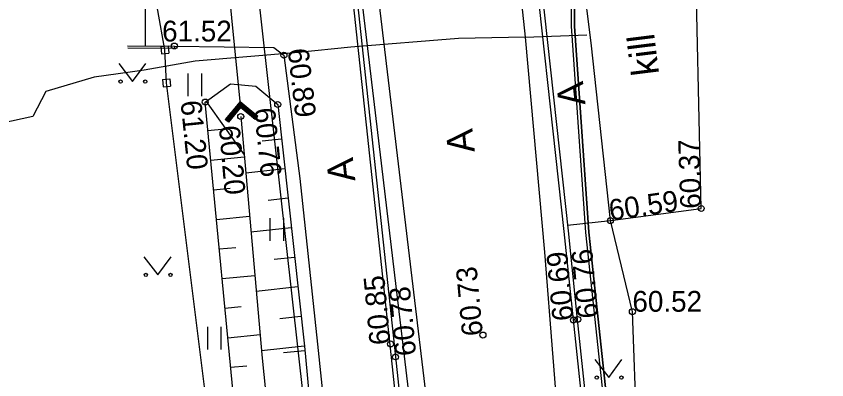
# Model space of a CAD drawing. Extents: x 641061 to 641498, y 6454023 to 6455094.
# Drawn here: x 641292.01 to 641319.27, y 6454554.03 to 6454566.26 of the extents above; entities that cross this region are included whole.
import ezdxf

# ---------------------------------------------------------------- set-up
doc = ezdxf.new("R2010")
doc.units = 0
for name, color, linetype in [('AED', 7, 'Continuous'), ('HALJASTUS', 7, 'Continuous'), ('KORGUS-EH2000', 7, 'Continuous'), ('KPKAABEL', 7, 'Continuous'), ('KTRASS', 7, 'Continuous'), ('MPKAABEL', 7, 'Continuous'), ('MPOHULIIN', 7, 'Continuous'), ('RELJEEF', 7, 'Continuous'), ('SITRASS', 7, 'Continuous'), ('TEE', 7, 'Continuous'), ('TRUUP', 7, 'Continuous'), ('VTRASS', 7, 'Continuous')]:
    doc.layers.add(name, color=color, linetype=linetype)

msp = doc.modelspace()

# ---------------------------------------------------------------- linework, layer by layer
at = {"layer": 'AED'}
for p, q in [((641296.871, 6454565.241), (641297.12, 6454565.266)), ((641296.871, 6454565.241), (641296.896, 6454564.992)), ((641297.12, 6454565.266), (641297.145, 6454565.017)), ((641296.896, 6454564.992), (641297.145, 6454565.017)), ((641296.93, 6454564.137), (641297.179, 6454564.158)), ((641297.179, 6454564.158), (641297.2, 6454563.909)), ((641296.93, 6454564.137), (641296.951, 6454563.888)), ((641296.951, 6454563.888), (641297.2, 6454563.909))]:
    msp.add_line(p, q, dxfattribs=at)
for points in [[(641297.008, 6454565.129), (641296.07, 6454570.438)], [(641297.065, 6454564.023), (641297.008, 6454565.129)], [(641261.06, 6454462.72), (641259.81, 6454462.88), (641259.66, 6454540.99), (641298.52, 6454538.861), (641299.924, 6454538.741), (641300.051, 6454538.941), (641298.573, 6454551.914), (641297.065, 6454564.023)]]:
    msp.add_lwpolyline(points, dxfattribs=at)
at = {"layer": 'HALJASTUS'}
for p, q in [((641295.457, 6454564.671), (641295.92, 6454564.064)), ((641295.92, 6454564.064), (641296.366, 6454564.671)), ((641297.787, 6454564.337), (641297.787, 6454563.575)), ((641298.243, 6454564.337), (641298.243, 6454563.575)), ((641300.542, 6454559.469), (641300.542, 6454558.707)), ((641300.998, 6454559.469), (641300.998, 6454558.707)), ((641296.308, 6454558.167), (641296.771, 6454557.56)), ((641296.771, 6454557.56), (641297.217, 6454558.167)), ((641298.441, 6454555.814), (641298.441, 6454555.052)), ((641298.897, 6454555.814), (641298.897, 6454555.052)), ((641311.47, 6454554.712), (641311.933, 6454554.105)), ((641311.933, 6454554.105), (641312.379, 6454554.712))]:
    msp.add_line(p, q, dxfattribs=at)
msp.add_lwpolyline([(641316.438, 6454517.943), (641315.231, 6454527.349), (641314.426, 6454534.443), (641315.139, 6454535.29), (641314.522, 6454540.481), (641314.551, 6454546.004), (641313.027, 6454548.29), (641312.729, 6454556.321), (641311.991, 6454559.385)], dxfattribs=at)
for centre in [(641295.519, 6454564.064), (641296.348, 6454564.064), (641296.37, 6454557.56), (641297.199, 6454557.56), (641311.532, 6454554.105), (641312.361, 6454554.105)]:
    msp.add_circle(centre, 0.055, dxfattribs=at)
at = {"layer": 'KORGUS-EH2000'}
for centre in [(641297.33, 6454565.26), (641301.013, 6454564.95), (641298.367, 6454563.375), (641300.804, 6454563.293), (641299.56, 6454562.889), (641315.043, 6454559.795), (641311.991, 6454559.385), (641312.729, 6454556.321), (641310.748, 6454556.045), (641310.892, 6454556.063), (641307.705, 6454555.537), (641304.599, 6454555.237), (641304.764, 6454554.801)]:
    msp.add_circle(centre, 0.1, dxfattribs=at)
at = {"layer": 'KPKAABEL'}
for points in [[(641314.71, 6454521.855), (641313.21, 6454536.14), (641313.217, 6454537.069), (641312.191, 6454549.364), (641311.167, 6454558.984), (641310.687, 6454565.922), (641310.699, 6454568.544), (641309.085, 6454576.571), (641308.732, 6454578.005), (641308.148, 6454579.626), (641307.138, 6454590.67)], [(641313.217, 6454537.069), (641312.191, 6454549.364), (641311.167, 6454558.984), (641310.687, 6454565.922), (641310.699, 6454568.544), (641309.085, 6454576.571), (641308.732, 6454578.005)], [(641313.317, 6454537.077), (641312.291, 6454549.373), (641311.267, 6454558.993), (641310.787, 6454565.925), (641310.799, 6454568.554), (641309.183, 6454576.593), (641309.699, 6454576.625)]]:
    msp.add_lwpolyline(points, dxfattribs=at)
at = {"layer": 'KTRASS'}
msp.add_lwpolyline([(641308.961, 6454522.172), (641303.49, 6454568.107)], dxfattribs=at)
at = {"layer": 'MPKAABEL'}
msp.add_lwpolyline([(641309.699, 6454576.625), (641309.183, 6454576.593), (641310.799, 6454568.554), (641310.787, 6454565.925), (641311.267, 6454558.993), (641312.291, 6454549.373), (641313.317, 6454537.077), (641313.398, 6454536.328), (641314.958, 6454521.885), (641316.654, 6454506.26), (641317.403, 6454499.654), (641318.127, 6454493.353), (641318.182, 6454492.455), (641318.194, 6454492.206), (641319.265, 6454492.211)], dxfattribs=at)
at = {"layer": 'MPOHULIIN'}
msp.add_lwpolyline([(641310.473, 6454456.209), (641307.875, 6454498.085), (641303.074, 6454540.903), (641297.712, 6454588.846), (641292.595, 6454632.208), (641287.532, 6454675.096), (641283.04, 6454715.648)], dxfattribs=at)
at = {"layer": 'RELJEEF'}
for points in [[(641300.52, 6454540.283), (641299.471, 6454551.847), (641298.367, 6454563.375), (641299.222, 6454563.984), (641300.071, 6454563.914), (641300.804, 6454563.293), (641301.705, 6454555.168), (641303.069, 6454540.443), (641303.406, 6454534.305), (641302.865, 6454533.795), (641301.942, 6454533.495), (641301.08, 6454533.903), (641300.52, 6454540.283)], [(641298.396, 6454563.396), (641299.674, 6454561.599)], [(641299.56, 6454562.889), (641300.28, 6454554.758), (641301.756, 6454540.241), (641302.215, 6454534.629)], [(641298.459, 6454562.415), (641299.026, 6454562.47)], [(641300.932, 6454562.126), (641300.286, 6454562.055)], [(641298.554, 6454561.42), (641299.681, 6454561.528)], [(641301.041, 6454561.132), (641299.728, 6454560.988)], [(641298.649, 6454560.425), (641299.209, 6454560.478)], [(641301.15, 6454560.138), (641300.483, 6454560.065)], [(641298.745, 6454559.429), (641299.857, 6454559.536)], [(641301.259, 6454559.144), (641299.905, 6454558.996)], [(641298.84, 6454558.434), (641299.393, 6454558.487)], [(641301.368, 6454558.15), (641300.681, 6454558.075)], [(641298.935, 6454557.438), (641300.034, 6454557.543)], [(641301.477, 6454557.156), (641300.081, 6454557.003)], [(641299.031, 6454556.443), (641299.576, 6454556.495)], [(641301.586, 6454556.162), (641300.878, 6454556.084)], [(641299.126, 6454555.447), (641300.21, 6454555.551)], [(641301.695, 6454555.168), (641300.258, 6454555.01)], [(641301.72, 6454555.008), (641300.995, 6454554.941)], [(641299.221, 6454554.452), (641299.761, 6454554.504)]]:
    msp.add_lwpolyline(points, dxfattribs=at)
at = {"layer": 'SITRASS'}
for points in [[(641290.99, 6454728.465), (641290.885, 6454726.663), (641291.393, 6454720.248), (641292.02, 6454712.136), (641292.457, 6454704.407), (641293.383, 6454697.402), (641294.168, 6454691.074), (641295.026, 6454682.767), (641296.828, 6454667.601), (641298.129, 6454657.439), (641299.551, 6454646.22), (641300.229, 6454641.282), (641301.724, 6454628.008), (641303.248, 6454615.044), (641304.281, 6454604.926), (641305.585, 6454595.586), (641305.983, 6454592.39), (641306.705, 6454586.593), (641307.969, 6454576.363), (641309.125, 6454565.553), (641309.771, 6454558.33), (641310.614, 6454547.694), (641311.46, 6454540.596), (641312.08, 6454534.231)], [(641309.125, 6454565.553), (641306.881, 6454565.508), (641303.263, 6454565.221), (641301.507, 6454565.037), (641298.032, 6454564.749), (641296.312, 6454564.445), (641295.846, 6454564.381)], [(641309.125, 6454565.553), (641311.196, 6454565.637)], [(641295.846, 6454564.381), (641294.628, 6454564.212), (641293.007, 6454563.73), (641292.576, 6454562.894), (641290.045, 6454562.339), (641284.704, 6454562.051), (641278.839, 6454561.152), (641275.351, 6454560.259), (641269.727, 6454558.514), (641267.35, 6454557.824), (641265.515, 6454557.776), (641263.796, 6454558.019), (641261.467, 6454558.645), (641256.311, 6454559.346), (641256.404, 6454565.3)], [(641295.846, 6454564.381), (641294.628, 6454564.212), (641293.007, 6454563.73)]]:
    msp.add_lwpolyline(points, dxfattribs=at)
at = {"layer": 'TEE'}
for points in [[(641311.211, 6454493.756), (641311.082, 6454493.744), (641310.992, 6454494.708), (641310.165, 6454502.645), (641309.208, 6454511.624), (641308.05, 6454522.578), (641307.806, 6454524.549), (641307.592, 6454526.549), (641306.536, 6454536.498), (641306.413, 6454537.869), (641306.11, 6454540.832), (641304.635, 6454554.787), (641303.242, 6454567.728), (641302.809, 6454571.676), (641302.695, 6454572.672), (641302.156, 6454577.711), (641301.802, 6454580.704), (641301.447, 6454583.681)], [(641301.576, 6454583.696), (641301.931, 6454580.719), (641302.285, 6454577.726), (641302.824, 6454572.686), (641302.938, 6454571.69), (641303.371, 6454567.742), (641304.764, 6454554.801), (641306.239, 6454540.845), (641306.542, 6454537.881), (641306.665, 6454536.511), (641307.721, 6454526.563), (641307.935, 6454524.564), (641308.179, 6454522.593), (641309.337, 6454511.638), (641310.294, 6454502.659), (641311.121, 6454494.721), (641311.211, 6454493.756)], [(641308.915, 6454572.97), (641309.044, 6454572.986), (641309.26, 6454571.002), (641309.37, 6454569.988), (641310.566, 6454559.039), (641310.877, 6454556.059), (641312.455, 6454541.123), (641313.938, 6454527.166)], [(641313.809, 6454527.152), (641312.326, 6454541.109), (641310.748, 6454556.045), (641310.437, 6454559.025), (641309.241, 6454569.974), (641309.131, 6454570.988), (641308.915, 6454572.97)], [(641296.357, 6454565.267), (641296.383, 6454570.345)], [(641311.991, 6454559.385), (641315.043, 6454559.795), (641314.824, 6454569.334), (641313.759, 6454570.202), (641311.996, 6454570.124), (641310.784, 6454569.821)], [(641310.546, 6454559.228), (641311.991, 6454559.385), (641311.338, 6454565.371), (641310.784, 6454569.821), (641309.405, 6454569.666)], [(641295.753, 6454565.271), (641297.33, 6454565.26), (641297.329, 6454565.18), (641295.761, 6454565.191)], [(641297.33, 6454565.26), (641300.668, 6454565.205), (641301.013, 6454564.95), (641301.545, 6454560.803), (641302.146, 6454555.225), (641303.507, 6454542.174), (641304.394, 6454533.827), (641304.235, 6454533.243), (641300.309, 6454532.665), (641301.048, 6454526.411), (641304.791, 6454527.06), (641305.046, 6454526.894), (641305.61, 6454522.39), (641307.439, 6454505.307), (641308.57, 6454494.445), (641308.81, 6454492.127), (641309.188, 6454488.783), (641310.765, 6454472.549), (641311.079, 6454469.132), (641311.193, 6454465.681), (641311.092, 6454456.551), (641310.878, 6454455.516), (641310.437, 6454454.407)]]:
    msp.add_lwpolyline(points, dxfattribs=at)
at = {"layer": 'TRUUP'}
for points in [[(641298.663, 6454572.071), (641299.546, 6454563.286)], [(641299.536, 6454563.385), (641299.039, 6454562.783)], [(641299.573, 6454563.168), (641299.495, 6454563.341)], [(641299.617, 6454563.132), (641299.513, 6454563.363)], [(641299.661, 6454563.097), (641299.531, 6454563.385)], [(641300.138, 6454562.893), (641299.536, 6454563.385)], [(641299.704, 6454563.061), (641299.574, 6454563.354)], [(641299.546, 6454563.286), (641299.099, 6454562.738)], [(641299.556, 6454563.187), (641299.153, 6454562.694)], [(641299.332, 6454562.913), (641299.267, 6454563.062)], [(641299.35, 6454562.935), (641299.285, 6454563.084)], [(641299.368, 6454562.957), (641299.303, 6454563.101)], [(641299.386, 6454562.978), (641299.321, 6454563.123)], [(641299.404, 6454563), (641299.339, 6454563.145)], [(641299.422, 6454563.022), (641299.357, 6454563.166)], [(641299.44, 6454563.044), (641299.375, 6454563.188)], [(641299.458, 6454563.066), (641299.393, 6454563.21)], [(641299.475, 6454563.088), (641299.411, 6454563.232)], [(641299.493, 6454563.11), (641299.429, 6454563.254)], [(641299.511, 6454563.132), (641299.447, 6454563.276)], [(641299.529, 6454563.154), (641299.464, 6454563.298)], [(641299.542, 6454563.175), (641299.477, 6454563.319)], [(641300.094, 6454562.839), (641299.546, 6454563.286)], [(641300.044, 6454562.783), (641299.556, 6454563.187)], [(641299.748, 6454563.03), (641299.618, 6454563.318)], [(641299.791, 6454562.994), (641299.662, 6454563.283)], [(641299.83, 6454562.958), (641299.706, 6454563.247)], [(641299.874, 6454562.922), (641299.745, 6454563.21)], [(641299.918, 6454562.886), (641299.788, 6454563.175)], [(641299.962, 6454562.85), (641299.832, 6454563.139)], [(641300.005, 6454562.815), (641299.875, 6454563.108)], [(641300.049, 6454562.784), (641299.919, 6454563.072)], [(641299.072, 6454562.756), (641299.052, 6454562.799)], [(641299.115, 6454562.72), (641299.07, 6454562.821)], [(641299.153, 6454562.699), (641299.088, 6454562.843)], [(641299.171, 6454562.721), (641299.106, 6454562.865)], [(641299.189, 6454562.743), (641299.124, 6454562.887)], [(641299.206, 6454562.764), (641299.142, 6454562.909)], [(641299.224, 6454562.786), (641299.16, 6454562.931)], [(641299.243, 6454562.803), (641299.178, 6454562.952)], [(641299.261, 6454562.825), (641299.195, 6454562.974)], [(641299.279, 6454562.847), (641299.213, 6454562.996)], [(641299.296, 6454562.869), (641299.231, 6454563.018)], [(641299.314, 6454562.891), (641299.249, 6454563.04)], [(641300.067, 6454562.806), (641299.963, 6454563.036)], [(641300.085, 6454562.828), (641300.007, 6454563.001)], [(641300.044, 6454562.783), (641300.138, 6454562.893)], [(641300.097, 6454562.849), (641300.046, 6454562.964)], [(641300.115, 6454562.871), (641300.089, 6454562.929)], [(641299.153, 6454562.694), (641299.039, 6454562.783)]]:
    msp.add_lwpolyline(points, dxfattribs=at)
at = {"layer": 'VTRASS'}
msp.add_lwpolyline([(641300.25, 6454603.38), (641304.019, 6454568.308), (641304.12, 6454567.469), (641304.149, 6454567.219), (641309.514, 6454522.277), (641314.139, 6454481.247), (641319.013, 6454448.14), (641318.57, 6454445.597), (641316.248, 6454432.285), (641310.421, 6454390.504), (641310.081, 6454384.333), (641307.786, 6454342.531), (641306.29, 6454309.585)], dxfattribs=at)

# ---------------------------------------------------------------- texts
at = {"layer": 'KORGUS-EH2000'}
for s, p in [(' 61.52 ', (641296.657, 6454565.412)), ('60.52', (641312.729, 6454556.321))]:
    msp.add_text(s, height=0.7, dxfattribs=at).set_placement(p)
for s, rotation, p in [(' 60.89 ', 276.53, (641301.109, 6454565.406)), (' 61.20 ', 275.77, (641297.509, 6454563.658)), (' 60.76 ', 275.86, (641299.982, 6454563.41)), (' 60.20 ', 274.9, (641298.803, 6454562.822)), ('60.37', 91.88, (641315.043, 6454559.795)), ('60.59', 8.25, (641311.991, 6454559.385)), ('60.69', 95.32, (641310.748, 6454556.045)), ('60.76', 95.32, (641311.589, 6454556.128)), ('60.73', 95.32, (641307.705, 6454555.537)), ('60.85', 95.32, (641304.599, 6454555.237)), ('60.78', 95.32, (641305.461, 6454554.866))]:
    msp.add_text(s, height=0.7, rotation=rotation, dxfattribs=at).set_placement(p)
at = {"layer": 'TEE'}
for s, rotation, p in [('kill', 97.0965, (641313.628, 6454564.322)), ('A', 96.2339, (641311.152, 6454563.298)), ('A', 96.1438, (641307.432, 6454561.706)), ('A', 96.1438, (641303.416, 6454560.732))]:
    msp.add_text(s, height=0.9, rotation=rotation, dxfattribs=at).set_placement(p)

doc.saveas('drawing.dxf')
